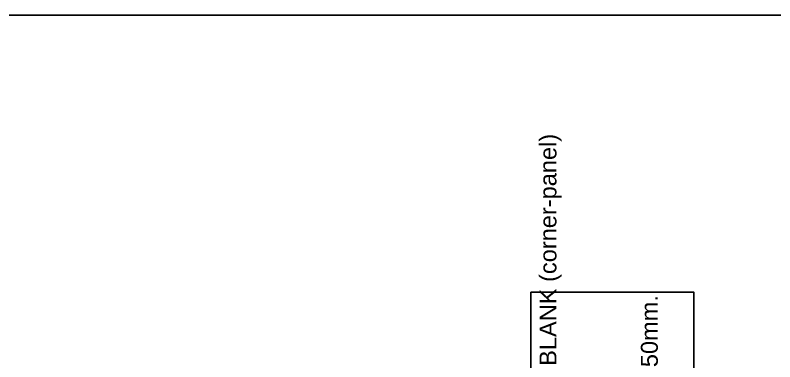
# Model space of a CAD drawing. Header units: millimetres. Extents: x -1379 to 1385823, y -4884429 to 548763.
# Drawn here: x 557282 to 561777, y -2329593 to -2327541 of the extents above; entities that cross this region are included whole.
import ezdxf

# ---------------------------------------------------------------- set-up
doc = ezdxf.new("R2010")
doc.units = ezdxf.units.MM
doc.layers.add('000 - ESTIMATE_ASPG_MAIN_COLOR_6', color=6, linetype='Continuous', true_color=0xff00ff, plot=False)
doc.layers.add('000 - ESTIMATE_ASPG_TEXT_COLOR_1', color=1, linetype='Continuous', true_color=0xff0000, plot=False)
doc.layers.add('000 - ESTIMATE_ASPG_WIPEOUT_', color=250, linetype='Continuous', plot=False)
doc.styles.add('_Arial', font='arial.ttf')

# ---------------------------------------------------------------- blocks, each defined once
blk = doc.blocks.new('A$Cd3cf6656')
blk.add_wipeout([(-964.7, -457.4), (1855.6, -457.4), (1855.6, 457.4), (-964.7, 457.4)]).dxf.layer = '000 - ESTIMATE_ASPG_WIPEOUT_'
at = {"layer": '000 - ESTIMATE_ASPG_MAIN_COLOR_6'}
blk.add_lwpolyline([(-964.7, -457.4), (1855.6, -457.4), (1855.6, 507.4), (-964.7, 507.4)], close=True, dxfattribs=at)
at = {"layer": '000 - ESTIMATE_ASPG_TEXT_COLOR_1', "style": '_Arial'}
for s, p in [('LV TYPE', (-914.7, 356.5)), (':', (45, 356.5)), ('LV SINGLE-H', (-914.7, 206.5)), (':', (45, 206.5)), ('LV DOUBLE-H', (-914.7, 56.5)), (':', (45, 56.5)), ('VV_TRIM', (-914.7, -93.5)), (':', (45, -93.5)), ('F W x H x set', (-914.7, -243.5)), (':', (45, -243.5))]:
    blk.add_text(s, height=100, dxfattribs=at).set_placement(p)
for tag, p in [('LV_TYPE_VAL', (138.1, 356.5)), ('LV_SIN-H_VAL', (138.1, 206.5)), ('LV_DOU-H_VAL', (138.1, 56.5)), ('V-TRIM_VAL', (138.1, -93.5)), ('FRAME_VAL', (138.1, -243.5)), ('FRAME_SET', (138.1, -393.5))]:
    blk.add_attdef(tag, p, '', height=100, dxfattribs=at)
blk = doc.blocks.new('A$C7174f569')
at = {"rotation": 90}
blk.add_blockref('A$Cd3cf6656', (117044.6, 16503.8), dxfattribs=at).add_auto_attribs({'LV_TYPE_VAL': 'E2_PL_04_SINGLE BLANK (corner-panel)', 'LV_SIN-H_VAL': '4590 mm. ', 'LV_DOU-H_VAL': '-', 'V-TRIM_VAL': '4590 mm.', 'FRAME_VAL': '1743.00mm. x 1147.50mm.', 'FRAME_SET': '4 set'})

msp = doc.modelspace()

# ---------------------------------------------------------------- linework, layer by layer
msp.add_lwpolyline([(543796.4, -2347540.5), (582546.4, -2347540.5), (582546.4, -2327540.5), (543796.4, -2327540.5)], close=True)

# ---------------------------------------------------------------- next in the draw order: block references
msp.add_blockref('A$C7174f569', (443796.4, -2347540.5))

doc.saveas('drawing.dxf')
